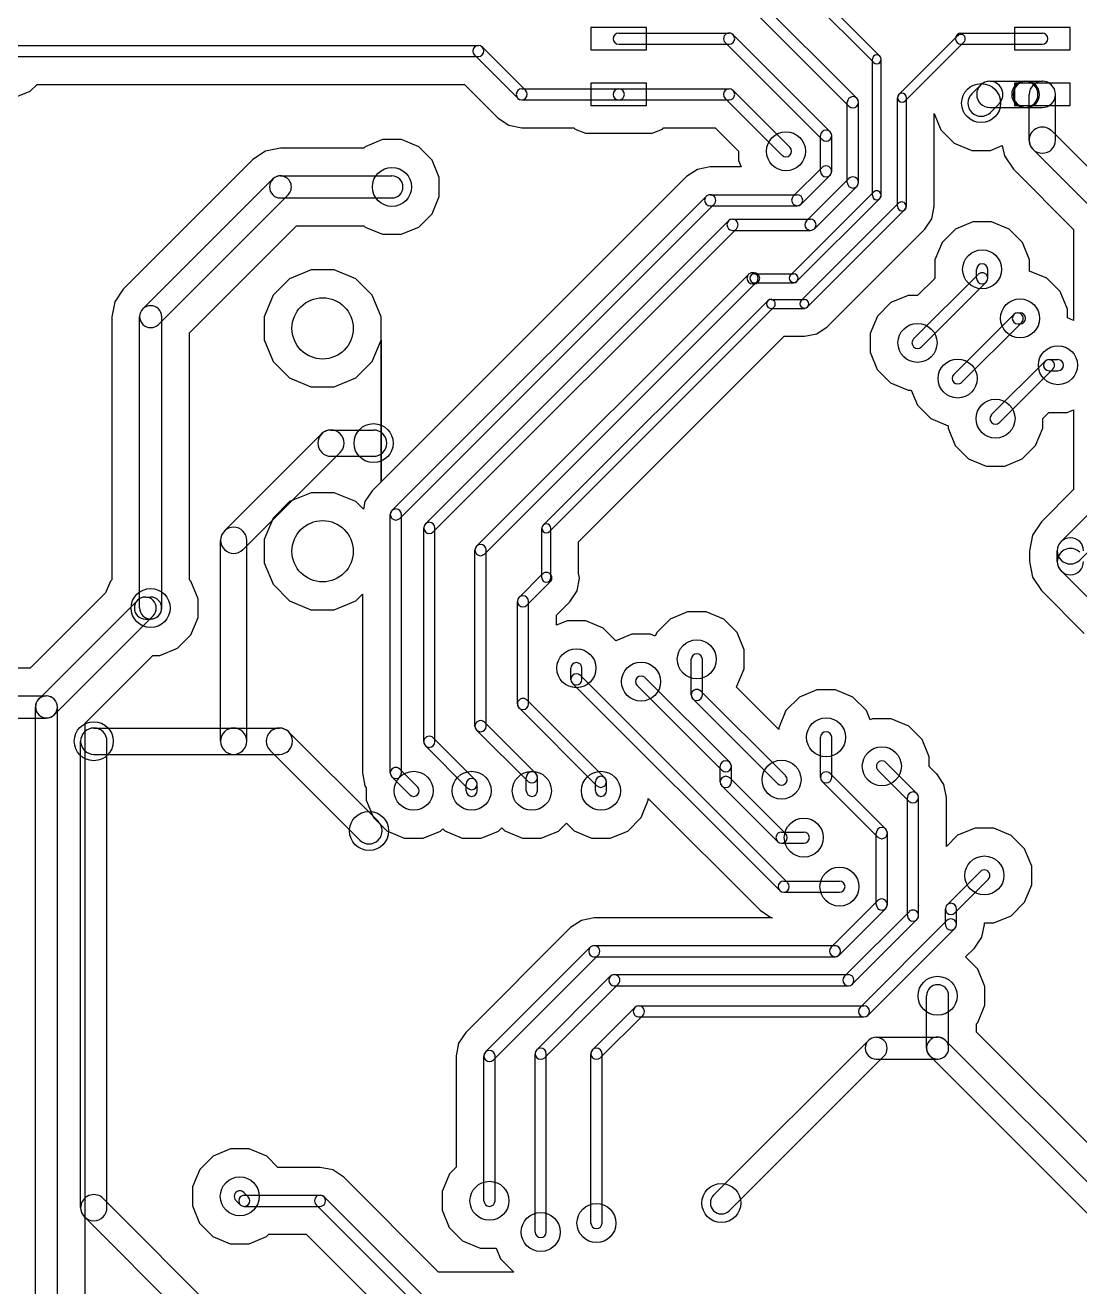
# Model space of a CAD drawing. Extents: x 34571 to 78815, y 19603 to 63847.
# Drawn here: x 45035 to 54496, y 41898 to 53221 of the extents above; entities that cross this region are included whole.
import ezdxf

# ---------------------------------------------------------------- set-up
doc = ezdxf.new("R2010")
doc.units = 0
doc.layers.add('BLACK', color=1, linetype='CONTINUOUS')

msp = doc.modelspace()

# ---------------------------------------------------------------- linework, layer by layer
at = {"layer": 'BLACK'}
for p, q in [((52702, 52944), (51728, 53918)), ((52495, 52566), (51276, 53785)), ((52646, 52888), (51672, 53862)), ((52424, 52495), (51205, 53714)), ((50610, 53200), (50110, 53200)), ((50110, 53200), (50110, 53000)), ((50360, 53150), (51350, 53150)), ((50610, 53000), (50610, 53200)), ((52255, 52265), (51385, 53135)), ((52872, 52599), (53401, 53128)), ((53430, 53150), (54160, 53150)), ((54410, 53200), (53910, 53200)), ((53910, 53200), (53910, 53000)), ((54410, 53000), (54410, 53200)), ((44840, 53040), (49100, 53040)), ((49136, 53025), (49525, 52636)), ((50110, 53000), (50610, 53000)), ((50360, 53050), (51350, 53050)), ((52185, 52195), (51315, 53065)), ((52929, 52542), (53458, 53071)), ((53430, 53050), (54160, 53050)), ((53910, 53000), (54410, 53000)), ((44840, 52940), (49100, 52940)), ((49065, 52954), (49454, 52565)), ((52635, 51695), (52635, 52915)), ((52715, 51695), (52715, 52915)), ((45080, 52629), (45141, 52690)), ((45080, 52629), (45141, 52690)), ((45141, 52690), (48975, 52690)), ((45141, 52690), (48975, 52690)), ((48975, 52690), (49277, 52388)), ((48975, 52690), (49277, 52388)), ((49490, 52650), (50360, 52650)), ((50610, 52700), (50110, 52700)), ((50110, 52700), (50110, 52500)), ((50360, 52650), (51350, 52650)), ((50610, 52500), (50610, 52700)), ((53528, 52606), (53605, 52683)), ((53689, 52718), (54003, 52718)), ((54410, 52700), (53910, 52700)), ((53910, 52700), (53910, 52500)), ((54003, 52718), (54017, 52718)), ((54017, 52718), (54159, 52718)), ((54410, 52500), (54410, 52700)), ((44924, 52565), (45080, 52629)), ((44924, 52565), (45080, 52629)), ((49490, 52550), (50360, 52550)), ((50360, 52550), (51350, 52550)), ((51315, 52564), (51824, 52055)), ((51386, 52635), (51895, 52126)), ((52860, 51596), (52860, 52570)), ((52940, 51596), (52940, 52570)), ((54042, 52190), (54042, 52600)), ((54278, 52190), (54278, 52600)), ((50110, 52500), (50610, 52500)), ((52410, 51810), (52410, 52530)), ((52510, 51810), (52510, 52530)), ((53190, 51595), (53190, 52429)), ((53190, 52429), (53250, 52282)), ((53190, 51595), (53190, 52429)), ((53190, 52429), (53250, 52282)), ((53689, 52482), (54003, 52482)), ((53695, 52439), (53772, 52516)), ((53910, 52500), (54410, 52500)), ((54003, 52482), (54017, 52482)), ((54017, 52482), (54159, 52482)), ((49277, 52388), (49278, 52388)), ((49277, 52388), (49278, 52388)), ((49278, 52388), (49375, 52323)), ((49278, 52388), (49375, 52323)), ((49375, 52323), (49490, 52300)), ((49375, 52323), (49490, 52300)), ((49490, 52300), (49958, 52300)), ((49490, 52300), (49958, 52300)), ((49958, 52300), (49969, 52289)), ((49958, 52300), (49969, 52289)), ((49969, 52289), (50060, 52251)), ((49969, 52289), (50060, 52251)), ((50060, 52251), (50159, 52251)), ((50060, 52251), (50159, 52251)), ((50159, 52251), (50659, 52251)), ((50159, 52251), (50659, 52251)), ((50659, 52251), (50751, 52289)), ((50659, 52251), (50751, 52289)), ((50751, 52289), (50762, 52300)), ((50751, 52289), (50762, 52300)), ((50762, 52300), (51226, 52300)), ((50762, 52300), (51226, 52300)), ((51226, 52300), (51435, 52091)), ((51226, 52300), (51435, 52091)), ((52170, 51910), (52170, 52230)), ((52270, 51910), (52270, 52230)), ((53250, 52282), (53370, 52162)), ((53250, 52282), (53370, 52162)), ((54891, 51625), (54244, 52272)), ((47191, 52092), (47078, 52017)), ((47191, 52092), (47078, 52017)), ((47325, 52119), (47191, 52092)), ((47325, 52119), (47191, 52092)), ((48073, 52119), (47325, 52119)), ((48073, 52119), (47325, 52119)), ((48085, 52131), (48073, 52119)), ((48085, 52131), (48073, 52119)), ((48241, 52195), (48085, 52131)), ((48241, 52195), (48085, 52131)), ((48410, 52195), (48241, 52195)), ((48410, 52195), (48241, 52195)), ((48566, 52130), (48410, 52195)), ((48566, 52130), (48410, 52195)), ((48686, 52010), (48566, 52130)), ((48686, 52010), (48566, 52130)), ((51435, 52091), (51435, 52006)), ((51435, 52091), (51435, 52006)), ((53370, 52162), (53526, 52097)), ((53370, 52162), (53526, 52097)), ((53526, 52097), (53695, 52097)), ((53526, 52097), (53695, 52097)), ((53695, 52097), (53801, 52141)), ((53695, 52097), (53801, 52141)), ((53801, 52141), (53820, 52048)), ((53801, 52141), (53820, 52048)), ((54724, 51458), (54077, 52105)), ((47076, 52015), (45913, 50852)), ((47076, 52015), (45913, 50852)), ((47078, 52017), (47076, 52015)), ((47078, 52017), (47076, 52015)), ((48750, 51854), (48686, 52010)), ((48750, 51854), (48686, 52010)), ((51435, 52006), (51457, 51950)), ((51435, 52006), (51457, 51950)), ((53820, 52048), (53900, 51929)), ((53820, 52048), (53900, 51929)), ((47325, 51869), (48325, 51869)), ((50968, 51862), (48228, 49122)), ((50968, 51862), (48228, 49122)), ((51065, 51927), (50968, 51862)), ((51065, 51927), (50968, 51862)), ((51180, 51950), (51065, 51927)), ((51180, 51950), (51065, 51927)), ((51457, 51950), (51180, 51950)), ((51457, 51950), (51180, 51950)), ((51925, 51686), (52184, 51945)), ((51996, 51615), (52255, 51874)), ((53900, 51929), (54441, 51388)), ((53900, 51929), (54441, 51388)), ((46090, 50676), (47254, 51840)), ((48750, 51685), (48750, 51854)), ((48750, 51685), (48750, 51854)), ((52045, 51466), (52424, 51845)), ((52116, 51395), (52495, 51774)), ((46230, 50536), (47394, 51700)), ((47325, 51671), (48325, 51671)), ((48325, 48865), (51145, 51685)), ((48685, 51529), (48750, 51685)), ((48685, 51529), (48750, 51685)), ((51180, 51700), (51960, 51700)), ((51902, 50979), (52646, 51723)), ((51958, 50923), (52702, 51667)), ((48395, 48795), (51215, 51615)), ((48565, 51409), (48685, 51529)), ((48565, 51409), (48685, 51529)), ((51180, 51600), (51960, 51600)), ((51997, 50749), (52871, 51623)), ((52053, 50693), (52927, 51567)), ((53168, 51484), (53190, 51595)), ((53168, 51484), (53190, 51595)), ((46509, 50461), (47469, 51421)), ((46509, 50461), (47469, 51421)), ((47469, 51421), (48073, 51421)), ((47469, 51421), (48073, 51421)), ((48073, 51421), (48084, 51410)), ((48073, 51421), (48084, 51410)), ((48084, 51410), (48240, 51345)), ((48084, 51410), (48240, 51345)), ((48409, 51345), (48565, 51409)), ((48409, 51345), (48565, 51409)), ((48625, 48746), (51344, 51465)), ((51380, 51480), (52080, 51480)), ((53105, 51390), (53168, 51484)), ((53105, 51390), (53168, 51484)), ((53536, 51455), (53380, 51391)), ((53536, 51455), (53380, 51391)), ((53705, 51455), (53536, 51455)), ((53705, 51455), (53536, 51455)), ((53861, 51390), (53705, 51455)), ((53861, 51390), (53705, 51455)), ((48240, 51345), (48409, 51345)), ((48240, 51345), (48409, 51345)), ((48696, 48675), (51415, 51394)), ((51380, 51380), (52080, 51380)), ((52230, 50515), (53105, 51390)), ((52230, 50515), (53105, 51390)), ((53380, 51391), (53260, 51271)), ((53380, 51391), (53260, 51271)), ((53981, 51270), (53861, 51390)), ((53981, 51270), (53861, 51390)), ((54441, 51388), (54441, 50572)), ((54441, 51388), (54441, 50572)), ((53260, 51271), (53195, 51115)), ((53260, 51271), (53195, 51115)), ((54045, 51114), (53981, 51270)), ((54045, 51114), (53981, 51270)), ((53195, 51115), (53195, 50949)), ((53195, 51115), (53195, 50949)), ((54045, 51015), (54045, 51114)), ((54045, 51015), (54045, 51114)), ((47599, 51025), (47406, 50945)), ((47599, 51025), (47406, 50945)), ((47808, 51025), (47599, 51025)), ((47808, 51025), (47599, 51025)), ((48001, 50945), (47808, 51025)), ((48001, 50945), (47808, 51025)), ((49085, 48546), (51524, 50985)), ((51560, 51000), (51574, 51000)), ((51575, 50990), (51929, 50990)), ((53005, 50405), (53585, 50985)), ((53570, 50950), (53570, 51030)), ((53670, 50950), (53670, 51030)), ((54201, 50950), (54045, 51015)), ((54201, 50950), (54045, 51015)), ((45913, 50852), (45838, 50739)), ((45913, 50852), (45838, 50739)), ((47406, 50945), (47258, 50798)), ((47406, 50945), (47258, 50798)), ((48148, 50797), (48001, 50945)), ((48148, 50797), (48001, 50945)), ((49156, 48475), (51595, 50914)), ((51560, 50900), (51574, 50900)), ((51575, 50910), (51929, 50910)), ((53195, 50949), (53041, 50795)), ((53195, 50949), (53041, 50795)), ((53075, 50335), (53655, 50915)), ((54321, 50830), (54201, 50950)), ((54321, 50830), (54201, 50950)), ((45838, 50739), (45811, 50605)), ((45838, 50739), (45811, 50605)), ((47258, 50798), (47178, 50605)), ((47258, 50798), (47178, 50605)), ((48228, 50604), (48148, 50797)), ((48228, 50604), (48148, 50797)), ((49682, 48734), (51696, 50748)), ((51725, 50760), (52025, 50760)), ((52800, 50731), (52680, 50611)), ((52800, 50731), (52680, 50611)), ((52956, 50795), (52800, 50731)), ((52956, 50795), (52800, 50731)), ((53041, 50795), (52956, 50795)), ((53041, 50795), (52956, 50795)), ((54385, 50674), (54321, 50830)), ((54385, 50674), (54321, 50830)), ((49738, 48678), (51752, 50692)), ((51725, 50680), (52025, 50680)), ((53365, 50086), (53904, 50625)), ((53940, 50640), (53960, 50640)), ((54385, 50595), (54385, 50674)), ((54385, 50595), (54385, 50674)), ((45811, 50605), (45811, 48242)), ((45811, 50605), (45811, 48242)), ((46061, 47991), (46061, 50605)), ((46259, 47991), (46259, 50605)), ((47178, 50605), (47178, 50396)), ((47178, 50605), (47178, 50396)), ((48228, 50395), (48228, 50604)), ((48228, 50395), (48228, 50604)), ((52136, 50452), (52230, 50515)), ((52136, 50452), (52230, 50515)), ((52680, 50611), (52615, 50455)), ((52680, 50611), (52615, 50455)), ((53436, 50015), (53975, 50554)), ((53940, 50540), (53960, 50540)), ((54441, 50572), (54385, 50595)), ((54441, 50572), (54385, 50595)), ((46509, 48242), (46509, 50461)), ((46509, 48242), (46509, 50461)), ((47178, 50396), (47258, 50203)), ((47178, 50396), (47258, 50203)), ((48148, 50202), (48228, 50395)), ((48148, 50202), (48228, 50395)), ((48228, 49122), (48228, 50395)), ((48228, 50395), (48228, 49122)), ((48228, 49122), (48228, 50395)), ((48228, 50395), (48228, 49122)), ((50000, 48585), (51845, 50430)), ((50000, 48585), (51845, 50430)), ((51845, 50430), (52025, 50430)), ((51845, 50430), (52025, 50430)), ((52025, 50430), (52136, 50452)), ((52025, 50430), (52136, 50452)), ((52615, 50455), (52615, 50286)), ((52615, 50455), (52615, 50286)), ((52615, 50286), (52679, 50130)), ((52615, 50286), (52679, 50130)), ((47258, 50203), (47405, 50055)), ((47258, 50203), (47405, 50055)), ((48000, 50055), (48148, 50202)), ((48000, 50055), (48148, 50202)), ((53705, 49726), (54184, 50205)), ((54220, 50220), (54300, 50220)), ((47405, 50055), (47598, 49975)), ((47405, 50055), (47598, 49975)), ((47807, 49975), (48000, 50055)), ((47807, 49975), (48000, 50055)), ((52679, 50130), (52799, 50010)), ((52679, 50130), (52799, 50010)), ((53776, 49655), (54255, 50134)), ((54220, 50120), (54300, 50120)), ((47598, 49975), (47807, 49975)), ((47598, 49975), (47807, 49975)), ((52799, 50010), (52955, 49945)), ((52799, 50010), (52955, 49945)), ((52955, 49945), (52983, 49945)), ((52955, 49945), (52983, 49945)), ((52983, 49945), (53039, 49810)), ((52983, 49945), (53039, 49810)), ((53039, 49810), (53159, 49690)), ((53039, 49810), (53159, 49690)), ((54165, 49691), (54219, 49745)), ((54165, 49691), (54219, 49745)), ((54219, 49745), (54384, 49745)), ((54219, 49745), (54384, 49745)), ((54384, 49745), (54441, 49769)), ((54384, 49745), (54441, 49769)), ((54441, 49769), (54441, 49053)), ((54441, 49769), (54441, 49053)), ((53159, 49690), (53315, 49625)), ((53159, 49690), (53315, 49625)), ((53315, 49625), (53315, 49606)), ((53315, 49625), (53315, 49606)), ((53315, 49606), (53379, 49450)), ((53315, 49606), (53379, 49450)), ((54100, 49449), (54165, 49605)), ((54100, 49449), (54165, 49605)), ((54165, 49605), (54165, 49691)), ((54165, 49605), (54165, 49691)), ((47694, 49554), (46821, 48681)), ((47778, 49588), (48160, 49588)), ((47861, 49387), (46988, 48514)), ((53379, 49450), (53499, 49330)), ((53379, 49450), (53499, 49330)), ((53980, 49329), (54100, 49449)), ((53980, 49329), (54100, 49449)), ((47778, 49352), (48160, 49352)), ((53499, 49330), (53655, 49265)), ((53499, 49330), (53655, 49265)), ((53655, 49265), (53824, 49265)), ((53655, 49265), (53824, 49265)), ((53824, 49265), (53980, 49329)), ((53824, 49265), (53980, 49329)), ((48148, 49042), (48083, 48945)), ((48148, 49042), (48083, 48945)), ((48228, 49122), (48148, 49042)), ((48228, 49122), (48148, 49042)), ((54441, 49053), (54152, 48763)), ((54441, 49053), (54152, 48763)), ((47406, 48945), (47258, 48798)), ((47406, 48945), (47258, 48798)), ((47599, 49025), (47406, 48945)), ((47599, 49025), (47406, 48945)), ((47808, 49025), (47599, 49025)), ((47808, 49025), (47599, 49025)), ((48001, 48945), (47808, 49025)), ((48001, 48945), (47808, 49025)), ((48069, 48877), (48001, 48945)), ((48069, 48877), (48001, 48945)), ((48083, 48945), (48069, 48877)), ((48083, 48945), (48069, 48877)), ((54329, 48587), (54725, 48983)), ((48310, 46510), (48310, 48830)), ((48410, 46510), (48410, 48830)), ((54495, 48421), (54891, 48817)), ((47258, 48798), (47178, 48605)), ((47258, 48798), (47178, 48605)), ((48610, 46790), (48610, 48710)), ((48710, 46790), (48710, 48710)), ((49670, 48261), (49670, 48705)), ((49750, 48261), (49750, 48705)), ((54152, 48763), (54072, 48644)), ((54152, 48763), (54072, 48644)), ((46787, 46795), (46787, 48597)), ((47023, 46795), (47023, 48597)), ((47178, 48605), (47178, 48396)), ((47178, 48605), (47178, 48396)), ((50000, 48304), (50000, 48585)), ((50000, 48304), (50000, 48585)), ((54072, 48644), (54044, 48503)), ((54072, 48644), (54044, 48503)), ((49070, 46930), (49070, 48510)), ((49170, 46930), (49170, 48510)), ((54044, 48503), (54044, 48407)), ((54044, 48503), (54044, 48407)), ((54294, 48407), (54294, 48503)), ((47178, 48396), (47258, 48203)), ((47178, 48396), (47258, 48203)), ((54044, 48407), (54072, 48266)), ((54044, 48407), (54072, 48266)), ((45811, 48242), (45800, 48231)), ((45811, 48242), (45800, 48231)), ((46521, 48230), (46509, 48242)), ((46521, 48230), (46509, 48242)), ((49465, 48086), (49674, 48295)), ((49986, 48145), (50009, 48259)), ((49986, 48145), (50009, 48259)), ((50009, 48259), (50000, 48304)), ((50009, 48259), (50000, 48304)), ((54072, 48266), (54152, 48147)), ((54072, 48266), (54152, 48147)), ((54712, 47940), (54329, 48323)), ((45756, 48127), (45080, 47451)), ((45756, 48127), (45080, 47451)), ((45800, 48231), (45756, 48127)), ((45800, 48231), (45756, 48127)), ((46585, 48074), (46521, 48230)), ((46585, 48074), (46521, 48230)), ((47258, 48203), (47405, 48055)), ((47258, 48203), (47405, 48055)), ((49536, 48015), (49745, 48224)), ((49921, 48047), (49986, 48145)), ((49921, 48047), (49986, 48145)), ((54152, 48147), (54536, 47763)), ((54152, 48147), (54536, 47763)), ((46042, 48059), (45156, 47173)), ((46113, 48089), (46159, 48089)), ((46585, 47905), (46585, 48074)), ((46585, 47905), (46585, 48074)), ((47405, 48055), (47598, 47975)), ((47405, 48055), (47598, 47975)), ((47807, 47975), (48000, 48055)), ((47807, 47975), (48000, 48055)), ((48000, 48055), (48060, 48115)), ((48000, 48055), (48060, 48115)), ((48060, 48115), (48060, 46510)), ((48060, 48115), (48060, 46510)), ((49450, 47130), (49450, 48050)), ((49550, 47130), (49550, 48050)), ((49800, 47926), (49921, 48047)), ((49800, 47926), (49921, 48047)), ((46182, 47919), (45296, 47033)), ((46520, 47749), (46585, 47905)), ((46520, 47749), (46585, 47905)), ((47598, 47975), (47807, 47975)), ((47598, 47975), (47807, 47975)), ((49800, 47836), (49800, 47926)), ((49800, 47836), (49800, 47926)), ((50976, 47955), (50820, 47891)), ((50976, 47955), (50820, 47891)), ((51145, 47955), (50976, 47955)), ((51145, 47955), (50976, 47955)), ((51301, 47890), (51145, 47955)), ((51301, 47890), (51145, 47955)), ((46113, 47891), (46159, 47891)), ((49896, 47875), (49800, 47836)), ((49896, 47875), (49800, 47836)), ((50065, 47875), (49896, 47875)), ((50065, 47875), (49896, 47875)), ((50221, 47810), (50065, 47875)), ((50221, 47810), (50065, 47875)), ((50334, 47697), (50221, 47810)), ((50334, 47697), (50221, 47810)), ((50820, 47891), (50700, 47771)), ((50820, 47891), (50700, 47771)), ((51421, 47770), (51301, 47890)), ((51421, 47770), (51301, 47890)), ((46400, 47629), (46520, 47749)), ((46400, 47629), (46520, 47749)), ((50476, 47755), (50334, 47697)), ((50476, 47755), (50334, 47697)), ((50645, 47755), (50476, 47755)), ((50645, 47755), (50476, 47755)), ((50686, 47738), (50645, 47755)), ((50686, 47738), (50645, 47755)), ((50700, 47771), (50686, 47738)), ((50700, 47771), (50686, 47738)), ((51485, 47614), (51421, 47770)), ((51485, 47614), (51421, 47770)), ((45574, 46958), (46181, 47565)), ((45574, 46958), (46181, 47565)), ((46181, 47565), (46244, 47565)), ((46181, 47565), (46244, 47565)), ((46244, 47565), (46400, 47629)), ((46244, 47565), (46400, 47629)), ((51485, 47445), (51485, 47614)), ((51485, 47445), (51485, 47614)), ((45080, 47451), (44700, 47451)), ((45080, 47451), (44700, 47451)), ((49930, 47350), (49930, 47450)), ((50030, 47350), (50030, 47450)), ((51010, 47210), (51010, 47530)), ((51110, 47210), (51110, 47530)), ((51420, 47289), (51485, 47445)), ((51420, 47289), (51485, 47445)), ((50016, 47385), (51875, 45526)), ((50596, 47365), (51355, 46606)), ((49945, 47314), (51804, 45455)), ((50525, 47294), (51284, 46535)), ((51855, 46486), (51096, 47245)), ((51412, 47282), (51420, 47289)), ((51412, 47282), (51420, 47289)), ((51795, 46900), (51412, 47282)), ((51795, 46900), (51412, 47282)), ((52136, 47255), (51980, 47191)), ((52136, 47255), (51980, 47191)), ((52305, 47255), (52136, 47255)), ((52305, 47255), (52136, 47255)), ((52461, 47190), (52305, 47255)), ((52461, 47190), (52305, 47255)), ((44700, 47201), (45224, 47201)), ((45126, 40642), (45126, 47102)), ((45324, 40642), (45324, 47102)), ((50235, 46466), (49536, 47165)), ((51784, 46415), (51025, 47174)), ((51980, 47191), (51860, 47071)), ((51980, 47191), (51860, 47071)), ((52581, 47070), (52461, 47190)), ((52581, 47070), (52461, 47190)), ((44700, 47003), (45224, 47003)), ((50164, 46395), (49465, 47094)), ((51860, 47071), (51795, 46915)), ((51860, 47071), (51795, 46915)), ((52615, 46987), (52581, 47070)), ((52615, 46987), (52581, 47070)), ((52636, 46995), (52615, 46987)), ((52636, 46995), (52615, 46987)), ((52805, 46995), (52636, 46995)), ((52805, 46995), (52636, 46995)), ((52961, 46930), (52805, 46995)), ((52961, 46930), (52805, 46995)), ((45574, 40787), (45574, 46958)), ((45574, 40787), (45574, 46958)), ((45650, 46913), (46904, 46913)), ((46905, 46913), (47315, 46913)), ((47398, 46879), (48203, 46074)), ((49544, 46435), (49085, 46894)), ((49615, 46506), (49156, 46965)), ((51795, 46915), (51795, 46900)), ((51795, 46915), (51795, 46900)), ((53081, 46810), (52961, 46930)), ((53081, 46810), (52961, 46930)), ((45532, 42609), (45532, 46795)), ((45768, 42609), (45768, 46795)), ((49075, 46446), (48696, 46825)), ((52170, 46470), (52170, 46830)), ((52270, 46470), (52270, 46830)), ((53145, 46654), (53081, 46810)), ((53145, 46654), (53081, 46810)), ((45650, 46677), (46904, 46677)), ((46905, 46677), (47315, 46677)), ((47231, 46712), (48036, 45907)), ((49004, 46375), (48625, 46754)), ((53145, 46569), (53145, 46654)), ((53145, 46569), (53145, 46654)), ((48555, 46385), (48395, 46545)), ((51270, 46430), (51270, 46570)), ((51370, 46430), (51370, 46570)), ((53035, 46326), (52756, 46605)), ((53211, 46503), (53145, 46569)), ((53211, 46503), (53145, 46569)), ((48060, 46510), (48083, 46395)), ((48060, 46510), (48083, 46395)), ((48485, 46315), (48325, 46475)), ((49530, 46350), (49530, 46470)), ((49630, 46350), (49630, 46470)), ((50150, 46350), (50150, 46430)), ((50250, 46350), (50250, 46430)), ((51356, 46465), (51855, 45966)), ((52684, 45935), (52185, 46434)), ((52755, 46006), (52256, 46505)), ((52964, 46255), (52685, 46534)), ((53212, 46502), (53211, 46503)), ((53212, 46502), (53211, 46503)), ((53277, 46405), (53212, 46502)), ((53277, 46405), (53212, 46502)), ((48083, 46395), (48095, 46378)), ((48083, 46395), (48095, 46378)), ((48095, 46378), (48095, 46266)), ((48095, 46378), (48095, 46266)), ((48990, 46350), (48990, 46410)), ((49090, 46350), (49090, 46410)), ((51285, 46394), (51784, 45895)), ((53299, 46291), (53277, 46405)), ((53299, 46291), (53277, 46405)), ((48095, 46266), (48159, 46110)), ((48095, 46266), (48159, 46110)), ((50560, 46109), (50625, 46265)), ((50560, 46109), (50625, 46265)), ((50625, 46265), (50625, 46281)), ((50625, 46281), (51628, 45278)), ((50625, 46265), (50625, 46281)), ((50625, 46281), (51628, 45278)), ((52950, 45230), (52950, 46290)), ((53050, 45230), (53050, 46290)), ((53300, 46290), (53299, 46291)), ((53300, 46290), (53299, 46291)), ((53300, 45851), (53300, 46290)), ((53300, 45851), (53300, 46290)), ((48159, 46110), (48279, 45990)), ((48159, 46110), (48279, 45990)), ((50440, 45989), (50560, 46109)), ((50440, 45989), (50560, 46109)), ((48279, 45990), (48435, 45925)), ((48279, 45990), (48435, 45925)), ((48604, 45925), (48760, 45989)), ((48604, 45925), (48760, 45989)), ((48760, 45989), (48780, 46009)), ((48760, 45989), (48780, 46009)), ((48780, 46009), (48799, 45990)), ((48780, 46009), (48799, 45990)), ((48799, 45990), (48955, 45925)), ((48799, 45990), (48955, 45925)), ((49124, 45925), (49280, 45989)), ((49124, 45925), (49280, 45989)), ((49280, 45989), (49310, 46019)), ((49280, 45989), (49310, 46019)), ((49310, 46019), (49339, 45990)), ((49310, 46019), (49339, 45990)), ((49339, 45990), (49495, 45925)), ((49339, 45990), (49495, 45925)), ((49664, 45925), (49820, 45989)), ((49664, 45925), (49820, 45989)), ((49820, 45989), (49890, 46059)), ((49820, 45989), (49890, 46059)), ((49890, 46059), (49959, 45990)), ((49890, 46059), (49959, 45990)), ((49959, 45990), (50115, 45925)), ((49959, 45990), (50115, 45925)), ((50284, 45925), (50440, 45989)), ((50284, 45925), (50440, 45989)), ((51820, 45980), (52020, 45980)), ((52670, 45330), (52670, 45970)), ((52770, 45330), (52770, 45970)), ((53556, 46015), (53400, 45951)), ((53556, 46015), (53400, 45951)), ((53725, 46015), (53556, 46015)), ((53725, 46015), (53556, 46015)), ((53881, 45950), (53725, 46015)), ((53881, 45950), (53725, 46015)), ((48435, 45925), (48604, 45925)), ((48435, 45925), (48604, 45925)), ((48955, 45925), (49124, 45925)), ((48955, 45925), (49124, 45925)), ((49495, 45925), (49664, 45925)), ((49495, 45925), (49664, 45925)), ((50115, 45925), (50284, 45925)), ((50115, 45925), (50284, 45925)), ((51820, 45880), (52020, 45880)), ((53400, 45951), (53300, 45851)), ((53400, 45951), (53300, 45851)), ((54001, 45830), (53881, 45950)), ((54001, 45830), (53881, 45950)), ((54065, 45674), (54001, 45830)), ((54065, 45674), (54001, 45830)), ((54065, 45505), (54065, 45674)), ((54065, 45505), (54065, 45674)), ((51840, 45540), (52340, 45540)), ((53305, 45325), (53605, 45625)), ((53375, 45255), (53675, 45555)), ((51840, 45440), (52340, 45440)), ((54000, 45349), (54065, 45505)), ((54000, 45349), (54065, 45505)), ((52265, 44946), (52684, 45365)), ((52336, 44875), (52755, 45294)), ((53290, 45150), (53290, 45290)), ((53390, 45150), (53390, 45290)), ((53880, 45229), (54000, 45349)), ((53880, 45229), (54000, 45349)), ((50025, 45187), (49928, 45122)), ((50025, 45187), (49928, 45122)), ((50140, 45210), (50025, 45187)), ((50140, 45210), (50025, 45187)), ((51740, 45210), (50140, 45210)), ((51740, 45210), (50140, 45210)), ((51628, 45278), (51725, 45213)), ((51628, 45278), (51725, 45213)), ((51725, 45213), (51740, 45210)), ((51725, 45213), (51740, 45210)), ((52385, 44685), (52965, 45265)), ((52455, 44615), (53035, 45195)), ((52525, 44406), (53304, 45185)), ((53724, 45165), (53880, 45229)), ((53724, 45165), (53880, 45229)), ((49928, 45122), (48988, 44182)), ((49928, 45122), (48988, 44182)), ((52596, 44335), (53375, 45114)), ((53617, 45035), (53640, 45150)), ((53617, 45035), (53640, 45150)), ((53640, 45150), (53640, 45165)), ((53640, 45165), (53724, 45165)), ((53640, 45150), (53640, 45165)), ((53640, 45165), (53724, 45165)), ((50140, 44960), (52300, 44960)), ((53552, 44938), (53617, 45035)), ((53552, 44938), (53617, 45035)), ((49165, 44006), (50104, 44945)), ((49236, 43935), (50175, 44874)), ((50140, 44860), (52300, 44860)), ((53472, 44859), (53552, 44938)), ((53472, 44859), (53552, 44938)), ((53581, 44750), (53472, 44859)), ((53581, 44750), (53472, 44859)), ((53645, 44594), (53581, 44750)), ((53645, 44594), (53581, 44750)), ((49625, 44026), (50284, 44685)), ((49696, 43955), (50355, 44614)), ((50320, 44700), (52420, 44700)), ((50320, 44600), (52420, 44600)), ((53121, 44040), (53121, 44510)), ((53319, 44040), (53319, 44510)), ((53645, 44425), (53645, 44594)), ((53645, 44425), (53645, 44594)), ((50125, 44026), (50504, 44405)), ((50540, 44420), (52560, 44420)), ((53580, 44269), (53645, 44425)), ((53580, 44269), (53645, 44425)), ((50196, 43955), (50575, 44334)), ((50540, 44320), (52560, 44320)), ((48988, 44182), (48923, 44085)), ((48988, 44182), (48923, 44085)), ((53569, 44258), (53580, 44269)), ((53569, 44258), (53580, 44269)), ((53569, 44185), (53569, 44258)), ((53569, 44185), (53569, 44258)), ((57317, 40436), (53569, 44185)), ((57317, 40436), (53569, 44185)), ((48923, 44085), (48900, 43970)), ((48923, 44085), (48900, 43970)), ((52599, 44109), (51211, 42721)), ((52670, 44139), (53220, 44139)), ((57142, 40258), (53290, 44110)), ((48900, 43970), (48900, 42971)), ((48900, 43970), (48900, 42971)), ((49150, 42670), (49150, 43970)), ((49250, 42670), (49250, 43970)), ((49610, 42390), (49610, 43990)), ((49710, 42390), (49710, 43990)), ((50110, 42470), (50110, 43990)), ((50210, 42470), (50210, 43990)), ((52739, 43969), (51351, 42581)), ((52670, 43941), (53220, 43941)), ((57002, 40118), (53150, 43970)), ((46720, 43071), (46600, 42951)), ((46720, 43071), (46600, 42951)), ((46876, 43135), (46720, 43071)), ((46876, 43135), (46720, 43071)), ((47045, 43135), (46876, 43135)), ((47045, 43135), (46876, 43135)), ((47201, 43070), (47045, 43135)), ((47201, 43070), (47045, 43135)), ((47301, 42970), (47201, 43070)), ((47301, 42970), (47201, 43070)), ((46600, 42951), (46535, 42795)), ((46600, 42951), (46535, 42795)), ((47680, 42970), (47301, 42970)), ((47680, 42970), (47301, 42970)), ((47795, 42947), (47680, 42970)), ((47795, 42947), (47680, 42970)), ((47892, 42882), (47795, 42947)), ((47892, 42882), (47795, 42947)), ((48900, 42971), (48840, 42911)), ((48900, 42971), (48840, 42911)), ((48744, 42030), (47892, 42882)), ((48744, 42030), (47892, 42882)), ((48840, 42911), (48775, 42755)), ((48840, 42911), (48775, 42755)), ((48331, 40093), (45733, 42691)), ((46535, 42795), (46535, 42626)), ((46535, 42795), (46535, 42626)), ((47035, 42706), (46996, 42745)), ((47000, 42720), (47680, 42720)), ((48655, 41766), (47716, 42705)), ((48775, 42755), (48775, 42586)), ((48775, 42755), (48775, 42586)), ((46535, 42626), (46599, 42470)), ((46535, 42626), (46599, 42470)), ((46964, 42635), (46925, 42674)), ((47000, 42620), (47680, 42620)), ((48584, 41695), (47645, 42634)), ((48775, 42586), (48839, 42430)), ((48775, 42586), (48839, 42430)), ((48165, 39927), (45567, 42525)), ((46599, 42470), (46719, 42350)), ((46599, 42470), (46719, 42350)), ((46719, 42350), (46875, 42285)), ((46719, 42350), (46875, 42285)), ((47044, 42285), (47200, 42349)), ((47044, 42285), (47200, 42349)), ((47200, 42349), (47221, 42370)), ((47200, 42349), (47221, 42370)), ((47221, 42370), (47556, 42370)), ((47221, 42370), (47556, 42370)), ((47556, 42370), (48408, 41518)), ((47556, 42370), (48408, 41518)), ((48839, 42430), (48959, 42310)), ((48839, 42430), (48959, 42310)), ((46875, 42285), (47044, 42285)), ((46875, 42285), (47044, 42285)), ((48959, 42310), (49115, 42245)), ((48959, 42310), (49115, 42245)), ((49115, 42245), (49260, 42245)), ((49115, 42245), (49260, 42245)), ((49260, 42245), (49299, 42150)), ((49260, 42245), (49299, 42150)), ((49299, 42150), (49419, 42030)), ((49299, 42150), (49419, 42030)), ((49419, 42030), (48744, 42030)), ((49419, 42030), (48744, 42030))]:
    msp.add_line(p, q, dxfattribs=at)
for centre, radius in [((53611, 52522), 175), ((51860, 52090), 175), ((48325, 51770), 175), ((53620, 51030), 175), ((47703, 50500), 275), ((53960, 50590), 175), ((53040, 50370), 175), ((54300, 50170), 175), ((53400, 50050), 175), ((53740, 49690), 175), ((48160, 49470), 175), ((47703, 48500), 275), ((46160, 47990), 175), ((51060, 47530), 175), ((49980, 47450), 175), ((50560, 47330), 175), ((52220, 46830), 175), ((45650, 46795), 175), ((52720, 46570), 175), ((51820, 46450), 175), ((48520, 46350), 175), ((49040, 46350), 175), ((49580, 46350), 175), ((50200, 46350), 175), ((48120, 45990), 175), ((52020, 45930), 175), ((53640, 45590), 175), ((52340, 45490), 175), ((53220, 44510), 175), ((46960, 42710), 175), ((49200, 42670), 175), ((51280, 42650), 175), ((50160, 42470), 175), ((49660, 42390), 175)]:
    msp.add_circle(centre, radius, dxfattribs=at)
for centre, radius, start, end in [((50360, 53100), 50, 90, 270), ((51350, 53100), 50, 405, 585), ((51350, 53100), 50, 270, 450), ((53430, 53100), 50, 90, 270), ((53429, 53099), 40, 315, 495), ((54160, 53100), 50, 270, 450), ((49101, 52989), 50, 45, 225), ((49100, 52990), 50, 270, 450), ((52675, 52915), 40, 360, 540), ((52674, 52916), 40, 225, 405), ((49490, 52600), 50, 90, 270), ((50360, 52600), 50, 90, 270), ((50360, 52600), 50, 270, 450), ((51350, 52600), 50, 45, 225), ((51350, 52600), 50, 270, 450), ((53689, 52600), 118, 90, 270), ((53689, 52600), 118, 315, 495), ((54003, 52600), 118, 90, 270), ((54017, 52600), 118, 90, 270), ((54003, 52600), 118, 270, 450), ((54017, 52600), 118, 270, 450), ((54160, 52600), 118, 360, 540), ((54159, 52600), 118, 270, 450), ((49489, 52601), 50, 225, 405), ((52460, 52530), 50, 360, 540), ((52460, 52530), 50, 225, 405), ((52900, 52570), 40, 360, 540), ((52901, 52571), 40, 135, 315), ((53611, 52522), 118, 135, 315), ((52220, 52230), 50, 360, 540), ((52220, 52230), 50, 225, 405), ((54160, 52189), 118, 405, 585), ((51860, 52090), 50, 225, 405), ((54160, 52190), 118, 180, 360), ((47325, 51770), 99, 90, 270), ((47324, 51770), 99, 315, 495), ((48325, 51770), 99, 270, 450), ((52220, 51910), 50, 180, 360), ((52219, 51909), 50, 315, 495), ((52460, 51810), 50, 315, 495), ((52460, 51810), 50, 180, 360), ((51180, 51650), 50, 90, 270), ((51180, 51650), 50, 315, 495), ((51961, 51651), 50, 135, 315), ((51960, 51650), 50, 270, 450), ((52675, 51695), 40, 180, 360), ((52674, 51695), 40, 315, 495), ((52899, 51595), 40, 315, 495), ((52900, 51596), 40, 180, 360), ((51380, 51430), 50, 90, 270), ((51380, 51430), 50, 315, 495), ((52080, 51430), 50, 135, 315), ((52080, 51430), 50, 270, 450), ((53620, 51030), 50, 360, 540), ((51560, 50950), 50, 90, 270), ((51560, 50950), 50, 315, 495), ((51575, 50950), 40, 90, 270), ((51574, 50950), 50, 270, 450), ((51930, 50951), 40, 135, 315), ((51929, 50950), 40, 270, 450), ((53620, 50950), 50, 315, 495), ((53620, 50950), 50, 180, 360), ((51725, 50720), 40, 90, 270), ((51724, 50720), 40, 315, 495), ((52025, 50721), 40, 135, 315), ((52025, 50720), 40, 270, 450), ((46160, 50605), 99, 360, 540), ((46160, 50606), 99, 135, 315), ((53940, 50590), 50, 90, 270), ((53939, 50589), 50, 315, 495), ((53960, 50590), 50, 270, 450), ((53040, 50370), 50, 135, 315), ((54220, 50170), 50, 90, 270), ((54220, 50170), 50, 315, 495), ((54300, 50170), 50, 270, 450), ((53401, 50051), 50, 135, 315), ((53740, 49690), 50, 135, 315), ((47778, 49470), 118, 90, 270), ((47777, 49470), 118, -45, 135), ((48160, 49470), 118, 270, 450), ((48360, 48830), 50, 360, 540), ((48360, 48830), 50, 135, 315), ((46905, 48597), 118, 360, 540), ((48660, 48710), 50, 360, 540), ((48660, 48710), 50, 135, 315), ((49710, 48705), 40, 360, 540), ((49710, 48706), 40, 135, 315), ((46905, 48598), 118, 135, 315), ((54412, 48503), 118, 360, 540), ((54412, 48504), 118, 135, 315), ((49120, 48510), 50, 360, 540), ((49120, 48510), 50, 135, 315), ((54412, 48407), 118, 405, 585), ((54412, 48407), 118, 180, 360), ((49710, 48261), 40, 180, 360), ((49710, 48260), 50, 315, 495), ((46113, 47990), 99, 90, 270), ((46112, 47989), 99, -45, 135), ((46159, 47990), 99, 270, 450), ((49500, 48050), 50, 360, 540), ((49500, 48050), 50, 135, 315), ((46160, 47991), 99, 180, 360), ((51060, 47530), 50, 360, 540), ((49980, 47450), 50, 360, 540), ((49980, 47350), 50, 45, 225), ((49980, 47350), 50, 180, 360), ((50560, 47330), 50, 45, 225), ((51060, 47210), 50, 405, 585), ((45225, 47102), 99, 360, 540), ((45226, 47103), 99, 135, 315), ((45224, 47102), 99, 270, 450), ((49500, 47130), 50, 180, 360), ((49501, 47129), 50, 405, 585), ((51060, 47210), 50, 180, 360), ((45650, 46795), 118, 360, 540), ((45650, 46795), 118, 90, 270), ((46905, 46795), 118, 90, 270), ((46904, 46795), 118, 270, 450), ((47315, 46795), 118, 45, 225), ((47315, 46795), 118, 270, 450), ((49120, 46930), 50, 405, 585), ((49120, 46930), 50, 180, 360), ((52220, 46830), 50, 360, 540), ((46905, 46795), 118, 180, 360), ((48660, 46790), 50, 405, 585), ((48660, 46790), 50, 180, 360), ((48360, 46510), 50, 405, 585), ((51320, 46570), 50, 360, 540), ((51320, 46570), 50, 225, 405), ((52721, 46569), 50, 405, 585), ((48360, 46510), 50, 180, 360), ((49040, 46410), 50, 360, 540), ((49040, 46410), 50, 225, 405), ((49580, 46470), 50, 360, 540), ((49580, 46470), 50, 225, 405), ((50200, 46430), 50, 360, 540), ((50199, 46431), 50, 225, 405), ((51320, 46430), 50, 45, 225), ((51320, 46430), 50, 180, 360), ((51820, 46450), 50, 225, 405), ((52220, 46470), 50, 405, 585), ((52220, 46470), 50, 180, 360), ((48520, 46350), 50, 225, 405), ((49040, 46350), 50, 180, 360), ((49580, 46350), 50, 180, 360), ((50200, 46350), 50, 180, 360), ((53000, 46290), 50, 360, 540), ((52999, 46291), 50, 225, 405), ((48119, 45991), 118, 225, 405), ((51820, 45930), 50, 90, 270), ((52020, 45930), 50, 270, 450), ((52720, 45970), 50, 360, 540), ((52720, 45970), 50, 225, 405), ((51820, 45930), 50, 225, 405), ((53640, 45590), 50, 315, 495), ((51840, 45490), 50, 90, 270), ((51840, 45490), 50, 225, 405), ((52340, 45490), 50, 270, 450), ((52720, 45330), 50, 180, 360), ((52719, 45329), 50, 315, 495), ((53340, 45290), 50, 360, 540), ((53340, 45290), 50, 135, 315), ((53000, 45230), 50, 180, 360), ((53000, 45230), 50, 315, 495), ((53340, 45150), 50, 315, 495), ((53340, 45150), 50, 180, 360), ((50140, 44910), 50, 90, 270), ((50140, 44910), 50, 315, 495), ((52300, 44910), 50, 270, 450), ((52301, 44911), 50, 135, 315), ((50320, 44650), 50, 90, 270), ((50320, 44650), 50, 315, 495), ((52420, 44650), 50, 135, 315), ((52420, 44650), 50, 270, 450), ((53220, 44510), 99, 360, 540), ((50540, 44370), 50, 90, 270), ((50540, 44370), 50, 315, 495), ((52560, 44370), 50, 135, 315), ((52560, 44370), 50, 270, 450), ((52670, 44040), 99, 90, 270), ((52669, 44039), 99, -45, 135), ((53220, 44040), 99, 405, 585), ((53220, 44040), 99, 270, 450), ((49200, 43970), 50, 360, 540), ((49200, 43970), 50, 135, 315), ((49660, 43990), 50, 360, 540), ((49660, 43990), 50, 135, 315), ((50160, 43990), 50, 360, 540), ((50160, 43990), 50, 135, 315), ((53220, 44040), 99, 180, 360), ((45650, 42608), 118, 405, 585), ((46960, 42710), 50, 405, 585), ((47000, 42670), 50, 90, 270), ((47000, 42670), 50, 225, 405), ((47680, 42670), 50, 405, 585), ((47680, 42670), 50, 270, 450), ((51281, 42651), 99, 135, 315), ((45650, 42609), 118, 180, 360), ((49200, 42670), 50, 180, 360), ((50160, 42470), 50, 180, 360), ((49660, 42390), 50, 180, 360)]:
    msp.add_arc(centre, radius, start, end, dxfattribs=at)

doc.saveas('drawing.dxf')
